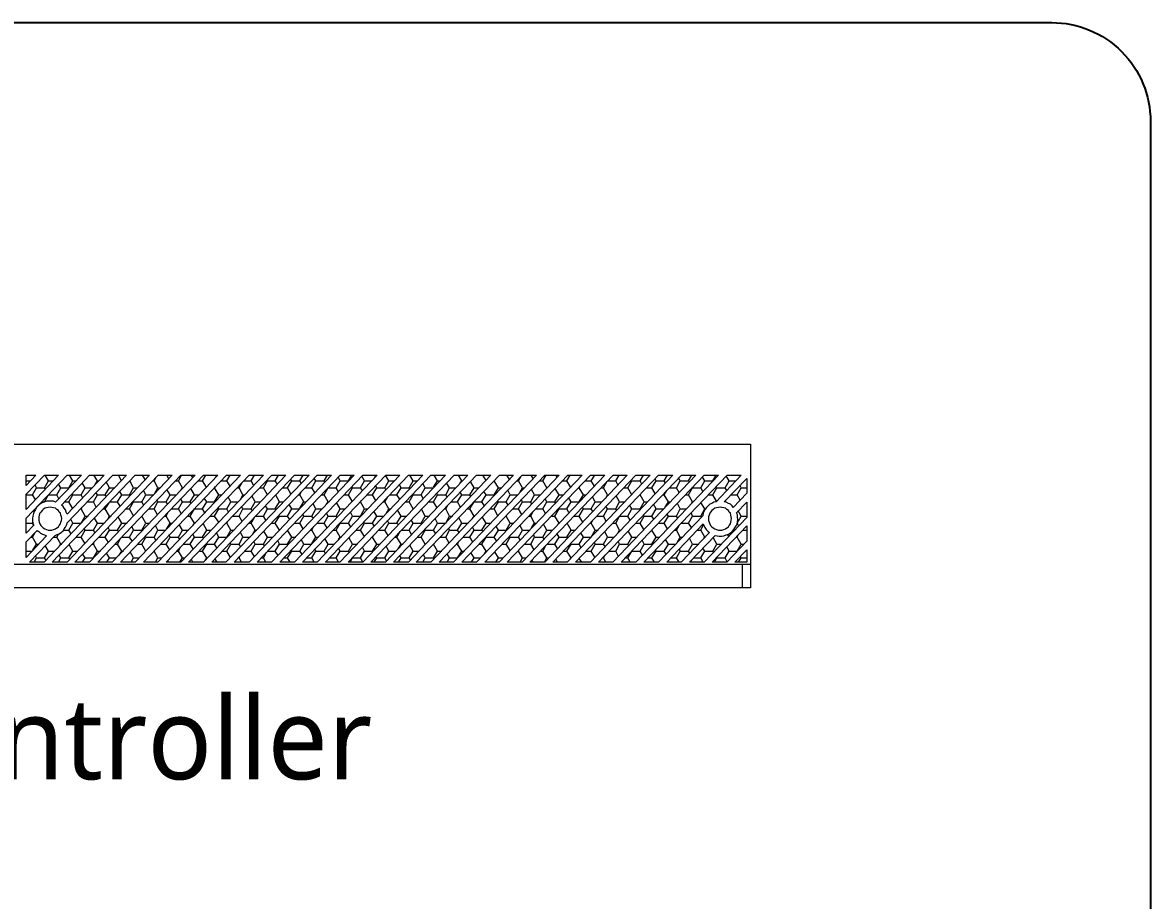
# Model space of a CAD drawing. Header units: millimetres. Extents: x 210250 to 420500, y 0 to 148500.
# Drawn here: x 263400 to 273575, y 82023 to 89945 of the extents above; entities that cross this region are included whole.
import ezdxf
from ezdxf.enums import TextEntityAlignment as Align

# ---------------------------------------------------------------- set-up
doc = ezdxf.new("R2010")
doc.units = ezdxf.units.MM
doc.header["$LTSCALE"] = 250
doc.header["$MEASUREMENT"] = 0
doc.layers.get('0').update_dxf_attribs({"lineweight": 25})
doc.layers.add('N-Equipment', color=7, linetype='Continuous')
doc.styles.add('sukwoo', font='malgun.ttf')

msp = doc.modelspace()

# ---------------------------------------------------------------- linework, layer by layer
at = {"color": 3}
msp.add_lwpolyline([(253934, 89945), (272684, 89945, -0.414214), (273575, 89054), (273575, 71006, -0.414214), (272684, 70115), (253934, 70115, -0.414214), (253043, 71006), (253043, 89054, -0.414214)], format="xyb", close=True, dxfattribs=at)
at = {"lineweight": 9}
for points in [[(256762, 86140), (269967, 86140), (269967, 84843), (256762, 84843), (256762, 86140)], [(263650, 85365), (263664, 85365), (263679, 85369), (263698, 85377), (263709, 85384), (263724, 85395), (263731, 85406), (263742, 85421), (263746, 85436), (263750, 85451), (263753, 85469), (263750, 85484), (263746, 85499), (263742, 85517), (263731, 85528), (263724, 85543), (263709, 85551), (263698, 85562), (263679, 85566), (263664, 85569), (263650, 85573), (263631, 85569), (263616, 85566), (263602, 85562), (263587, 85551), (263576, 85543), (263564, 85528), (263557, 85517), (263550, 85499), (263546, 85484), (263546, 85469), (263546, 85451), (263550, 85436), (263557, 85421), (263564, 85406), (263576, 85395), (263587, 85384), (263602, 85377), (263616, 85369), (263631, 85365), (263650, 85365)], [(269693, 85365), (269707, 85365), (269726, 85369), (269741, 85377), (269752, 85384), (269767, 85395), (269774, 85406), (269785, 85421), (269789, 85436), (269793, 85451), (269796, 85469), (269793, 85484), (269789, 85499), (269785, 85517), (269774, 85528), (269767, 85543), (269752, 85551), (269741, 85562), (269726, 85566), (269707, 85569), (269693, 85573), (269678, 85569), (269659, 85566), (269644, 85562), (269630, 85551), (269619, 85543), (269607, 85528), (269600, 85517), (269593, 85499), (269589, 85484), (269589, 85469), (269589, 85451), (269593, 85436), (269600, 85421), (269607, 85406), (269619, 85395), (269630, 85384), (269644, 85377), (269659, 85369), (269678, 85365), (269693, 85365)]]:
    msp.add_lwpolyline(points, close=True, dxfattribs=at)
for points in [[(263431, 85766), (263431, 85862), (263520, 85862)], [(263520, 85862), (263431, 85766)], [(263598, 85862), (263431, 85688)], [(263724, 85862), (263431, 85551)], [(263802, 85862), (263431, 85473)], [(263431, 85810), (263472, 85810)], [(264339, 85862), (263594, 85076)], [(263598, 85862), (263724, 85862)], [(263598, 85747), (263635, 85810)], [(263635, 85810), (263605, 85862)], [(263635, 85810), (263676, 85810)], [(264417, 85862), (263668, 85076)], [(263931, 85862), (263698, 85617)], [(263746, 85747), (263724, 85780)], [(264005, 85862), (263750, 85591)], [(263802, 85862), (263931, 85862)], [(264135, 85862), (263802, 85510)], [(264213, 85862), (263802, 85432)], [(264546, 85862), (263802, 85076)], [(263816, 85747), (263853, 85810)], [(263853, 85810), (263824, 85862)], [(263853, 85810), (263879, 85810)], [(264624, 85862), (263872, 85076)], [(263965, 85747), (263939, 85792)], [(264005, 85862), (264135, 85862)], [(264750, 85862), (264005, 85076)], [(264076, 85810), (264042, 85862)], [(264054, 85777), (264076, 85810)], [(264076, 85810), (264087, 85810)], [(264828, 85862), (264079, 85076)], [(264183, 85747), (264154, 85799)], [(264958, 85862), (264209, 85076)], [(264213, 85862), (264339, 85862)], [(264291, 85810), (264265, 85862)], [(265032, 85862), (264283, 85076)], [(264402, 85747), (264368, 85810)], [(264417, 85862), (264546, 85862)], [(265161, 85862), (264417, 85076)], [(264506, 85821), (264483, 85862)], [(265239, 85862), (264491, 85076)], [(264572, 85810), (264587, 85810)], [(264587, 85810), (264606, 85843)], [(264620, 85747), (264587, 85810)], [(265365, 85862), (264620, 85076)], [(264624, 85862), (264750, 85862)], [(265443, 85862), (264695, 85076)], [(264720, 85829), (264702, 85862)], [(264780, 85810), (264806, 85810)], [(264806, 85810), (264835, 85862)], [(264843, 85747), (264806, 85810)], [(264828, 85862), (264958, 85862)], [(265573, 85862), (264828, 85076)], [(265650, 85862), (264898, 85076)], [(264935, 85840), (264921, 85862)], [(264983, 85810), (265024, 85810)], [(265024, 85810), (265054, 85862)], [(265058, 85751), (265024, 85810)], [(265032, 85862), (265161, 85862)], [(265776, 85862), (265032, 85076)], [(265854, 85862), (265106, 85076)], [(265147, 85847), (265139, 85862)], [(265187, 85810), (265243, 85810)], [(265984, 85862), (265235, 85076)], [(265239, 85862), (265365, 85862)], [(265243, 85810), (265272, 85862)], [(265272, 85762), (265243, 85810)], [(266058, 85862), (265310, 85076)], [(265354, 85747), (265380, 85795)], [(265361, 85855), (265358, 85862)], [(265395, 85810), (265461, 85810)], [(265443, 85862), (265573, 85862)], [(266188, 85862), (265443, 85076)], [(265461, 85810), (265491, 85862)], [(265484, 85769), (265461, 85810)], [(266265, 85862), (265517, 85076)], [(265573, 85747), (265610, 85810)], [(265610, 85810), (265606, 85814)], [(265610, 85810), (265680, 85810)], [(266391, 85862), (265647, 85076)], [(265650, 85862), (265776, 85862)], [(265680, 85810), (265710, 85862)], [(265699, 85780), (265680, 85810)], [(266469, 85862), (265721, 85076)], [(265791, 85747), (265828, 85810)], [(265828, 85810), (265817, 85825)], [(265828, 85810), (265902, 85810)], [(265854, 85862), (265984, 85862)], [(266599, 85862), (265854, 85076)], [(265902, 85810), (265932, 85862)], [(265913, 85788), (265902, 85810)], [(266677, 85862), (265925, 85076)], [(266010, 85747), (266047, 85810)], [(266047, 85810), (266032, 85832)], [(266047, 85810), (266121, 85810)], [(266058, 85862), (266188, 85862)], [(266803, 85862), (266058, 85076)], [(266121, 85810), (266151, 85862)], [(266128, 85795), (266121, 85810)], [(266880, 85862), (266132, 85076)], [(266228, 85747), (266265, 85810)], [(266265, 85810), (266247, 85843)], [(267010, 85862), (266262, 85076)], [(266265, 85862), (266391, 85862)], [(266265, 85810), (266340, 85810)], [(267084, 85862), (266336, 85076)], [(266340, 85810), (266369, 85862)], [(266340, 85806), (266340, 85810)], [(266447, 85747), (266484, 85810)], [(266484, 85810), (266462, 85851)], [(266469, 85862), (266599, 85862)], [(267214, 85862), (266469, 85076)], [(266484, 85810), (266551, 85810)], [(267292, 85862), (266543, 85076)], [(266573, 85832), (266588, 85862)], [(266669, 85747), (266703, 85810)], [(266703, 85810), (266673, 85862)], [(267418, 85862), (266673, 85076)], [(266677, 85862), (266803, 85862)], [(266703, 85810), (266755, 85810)], [(267496, 85862), (266747, 85076)], [(266880, 85862), (267010, 85862)], [(267625, 85862), (266880, 85076)], [(266888, 85747), (266925, 85810)], [(266925, 85810), (266895, 85862)], [(266925, 85810), (266958, 85810)], [(267703, 85862), (266951, 85076)], [(267032, 85747), (267010, 85784)], [(267084, 85862), (267214, 85862)], [(267829, 85862), (267084, 85076)], [(267106, 85751), (267144, 85810)], [(267144, 85810), (267114, 85862)], [(267144, 85810), (267166, 85810)], [(267907, 85862), (267158, 85076)], [(267251, 85747), (267225, 85792)], [(268036, 85862), (267288, 85076)], [(267292, 85862), (267418, 85862)], [(267362, 85810), (267333, 85862)], [(267347, 85788), (267362, 85810)], [(268111, 85862), (267362, 85076)], [(267362, 85810), (267370, 85810)], [(267473, 85747), (267440, 85803)], [(267496, 85862), (267625, 85862)], [(268240, 85862), (267496, 85076)], [(267581, 85814), (267551, 85862)], [(268318, 85862), (267570, 85076)], [(267651, 85810), (267655, 85810)], [(267655, 85810), (267659, 85814)], [(267692, 85747), (267655, 85810)], [(268448, 85862), (267699, 85076)], [(267703, 85862), (267829, 85862)], [(267792, 85821), (267770, 85862)], [(268522, 85862), (267773, 85076)], [(267859, 85810), (267873, 85810)], [(267873, 85810), (267899, 85851)], [(267910, 85747), (267873, 85810)], [(267907, 85862), (268036, 85862)], [(268652, 85862), (267907, 85076)], [(268729, 85862), (267977, 85076)], [(268007, 85832), (267988, 85862)], [(268062, 85810), (268092, 85810)], [(268092, 85810), (268122, 85862)], [(268129, 85747), (268092, 85810)], [(268111, 85862), (268240, 85862)], [(268855, 85862), (268111, 85076)], [(268933, 85862), (268185, 85076)], [(268222, 85840), (268211, 85862)], [(268266, 85810), (268311, 85810)], [(268311, 85810), (268340, 85862)], [(268344, 85754), (268311, 85810)], [(269063, 85862), (268314, 85076)], [(268318, 85862), (268448, 85862)], [(269137, 85862), (268388, 85076)], [(268433, 85851), (268429, 85862)], [(268474, 85810), (268529, 85810)], [(268522, 85862), (268652, 85862)], [(269267, 85862), (268522, 85076)], [(268529, 85810), (268563, 85862)], [(268559, 85762), (268529, 85810)], [(269344, 85862), (268596, 85076)], [(268640, 85747), (268674, 85806)], [(268648, 85858), (268648, 85862)], [(268677, 85810), (268752, 85810)], [(269474, 85862), (268726, 85076)], [(268729, 85862), (268855, 85862)], [(268752, 85810), (268781, 85862)], [(268770, 85773), (268752, 85810)], [(269548, 85862), (268800, 85076)], [(268859, 85747), (268896, 85810)], [(268896, 85810), (268892, 85817)], [(268896, 85810), (268970, 85810)], [(268933, 85862), (269063, 85862)], [(269678, 85862), (268933, 85076)], [(268970, 85810), (269000, 85862)], [(268985, 85780), (268970, 85810)], [(269756, 85862), (269003, 85076)], [(269078, 85747), (269115, 85810)], [(269115, 85810), (269107, 85829)], [(269115, 85810), (269189, 85810)], [(269137, 85862), (269267, 85862)], [(269189, 85810), (269218, 85862)], [(269200, 85792), (269189, 85810)], [(269300, 85747), (269333, 85810)], [(269333, 85810), (269318, 85836)], [(269333, 85810), (269407, 85810)], [(269344, 85862), (269474, 85862)], [(269407, 85810), (269437, 85862)], [(269415, 85799), (269407, 85810)], [(269518, 85747), (269556, 85810)], [(269556, 85810), (269533, 85843)], [(269548, 85862), (269678, 85862)], [(269556, 85810), (269626, 85810)], [(269626, 85810), (269656, 85862)], [(269882, 85862), (269656, 85621)], [(269933, 85832), (269730, 85621)], [(269737, 85747), (269774, 85810)], [(269774, 85810), (269748, 85855)], [(269756, 85862), (269882, 85862)], [(269774, 85810), (269833, 85810)], [(269867, 85843), (269878, 85862)], [(269933, 85832), (269933, 85699)], [(263431, 85551), (263431, 85688)], [(263431, 85684), (263490, 85684)], [(263490, 85684), (263527, 85747)], [(263516, 85640), (263490, 85684)], [(263527, 85747), (263513, 85773)], [(263527, 85747), (263598, 85747)], [(263605, 85736), (263598, 85747)], [(263598, 85621), (263635, 85684)], [(263635, 85684), (263709, 85684)], [(263709, 85684), (263746, 85747)], [(263727, 85647), (263709, 85684)], [(263746, 85747), (263816, 85747)], [(263820, 85743), (263816, 85747)], [(263816, 85621), (263853, 85684)], [(263853, 85684), (263850, 85695)], [(263853, 85684), (263928, 85684)], [(263928, 85684), (263965, 85747)], [(263942, 85658), (263928, 85684)], [(263965, 85747), (264028, 85747)], [(264039, 85621), (264076, 85684)], [(264076, 85684), (264061, 85703)], [(264076, 85684), (264146, 85684)], [(264146, 85684), (264183, 85747)], [(264157, 85666), (264146, 85684)], [(264183, 85747), (264231, 85747)], [(264257, 85621), (264294, 85684)], [(264294, 85684), (264276, 85714)], [(264294, 85684), (264365, 85684)], [(264365, 85684), (264402, 85747)], [(264368, 85677), (264365, 85684)], [(264402, 85747), (264435, 85747)], [(264476, 85621), (264513, 85684)], [(264513, 85684), (264491, 85721)], [(264513, 85684), (264583, 85684)], [(264591, 85691), (264620, 85747)], [(264620, 85747), (264643, 85747)], [(264695, 85621), (264732, 85684)], [(264732, 85684), (264702, 85732)], [(264732, 85684), (264787, 85684)], [(264832, 85729), (264843, 85747)], [(264843, 85747), (264846, 85747)], [(264913, 85621), (264950, 85684)], [(264950, 85684), (264917, 85740)], [(264950, 85684), (264991, 85684)], [(265128, 85747), (265132, 85747)], [(265132, 85747), (265139, 85758)], [(265169, 85684), (265132, 85747)], [(265132, 85621), (265169, 85684)], [(265169, 85684), (265198, 85684)], [(265335, 85747), (265354, 85747)], [(265387, 85684), (265354, 85747)], [(265369, 85647), (265387, 85684)], [(265387, 85684), (265402, 85684)], [(265498, 85621), (265469, 85673)], [(265539, 85747), (265573, 85747)], [(265610, 85684), (265573, 85747)], [(265717, 85621), (265684, 85680)], [(265743, 85747), (265791, 85747)], [(265821, 85691), (265791, 85747)], [(265891, 85684), (265902, 85684)], [(265902, 85684), (265917, 85714)], [(265936, 85621), (265902, 85684)], [(265951, 85747), (266010, 85747)], [(266036, 85703), (266010, 85747)], [(266095, 85684), (266121, 85684)], [(266121, 85684), (266158, 85747)], [(266158, 85621), (266121, 85684)], [(266158, 85747), (266154, 85747)], [(266158, 85747), (266228, 85747)], [(266251, 85710), (266228, 85747)], [(266299, 85684), (266340, 85684)], [(266340, 85684), (266377, 85747)], [(266373, 85625), (266340, 85684)], [(266377, 85747), (266369, 85754)], [(266377, 85747), (266447, 85747)], [(266466, 85721), (266447, 85747)], [(266506, 85684), (266558, 85684)], [(266558, 85684), (266595, 85747)], [(266588, 85632), (266558, 85684)], [(266595, 85747), (266584, 85766)], [(266595, 85747), (266669, 85747)], [(266677, 85729), (266669, 85747)], [(266710, 85684), (266777, 85684)], [(266777, 85684), (266814, 85747)], [(266803, 85643), (266777, 85684)], [(266814, 85747), (266799, 85773)], [(266814, 85747), (266888, 85747)], [(266892, 85736), (266888, 85747)], [(266888, 85621), (266925, 85684)], [(266925, 85684), (266921, 85688)], [(266925, 85684), (266995, 85684)], [(266995, 85684), (267032, 85747)], [(267014, 85651), (266995, 85684)], [(267032, 85747), (267106, 85747)], [(267106, 85621), (267144, 85684)], [(267144, 85684), (267136, 85699)], [(267144, 85684), (267218, 85684)], [(267218, 85684), (267251, 85747)], [(267229, 85662), (267218, 85684)], [(267251, 85747), (267310, 85747)], [(267325, 85621), (267362, 85684)], [(267362, 85684), (267347, 85706)], [(267362, 85684), (267436, 85684)], [(267436, 85684), (267473, 85747)], [(267444, 85669), (267436, 85684)], [(267473, 85747), (267514, 85747)], [(267544, 85621), (267581, 85684)], [(267581, 85684), (267562, 85714)], [(267581, 85684), (267655, 85684)], [(267655, 85684), (267692, 85747)], [(267659, 85680), (267655, 85684)], [(267692, 85747), (267722, 85747)], [(267762, 85621), (267799, 85684)], [(267799, 85684), (267777, 85725)], [(267799, 85684), (267866, 85684)], [(267885, 85703), (267910, 85747)], [(267910, 85747), (267925, 85747)], [(267985, 85621), (268018, 85684)], [(268018, 85684), (267992, 85732)], [(268018, 85684), (268070, 85684)], [(268125, 85740), (268129, 85747)], [(268129, 85747), (268133, 85747)], [(268240, 85684), (268203, 85743)], [(268203, 85621), (268240, 85684)], [(268240, 85684), (268277, 85684)], [(268414, 85747), (268422, 85747)], [(268422, 85747), (268433, 85769)], [(268459, 85684), (268422, 85747)], [(268422, 85621), (268459, 85684)], [(268459, 85684), (268481, 85684)], [(268618, 85747), (268640, 85747)], [(268677, 85684), (268640, 85747)], [(268663, 85654), (268677, 85684)], [(268677, 85684), (268689, 85684)], [(268785, 85621), (268755, 85673)], [(268822, 85747), (268859, 85747)], [(268896, 85684), (268859, 85747)], [(269007, 85621), (268970, 85684)], [(269029, 85747), (269078, 85747)], [(269107, 85695), (269078, 85747)], [(269174, 85684), (269189, 85684)], [(269189, 85684), (269211, 85721)], [(269226, 85621), (269189, 85684)], [(269233, 85747), (269300, 85747)], [(269322, 85703), (269300, 85747)], [(269378, 85684), (269407, 85684)], [(269407, 85684), (269444, 85747)], [(269444, 85621), (269407, 85684)], [(269444, 85747), (269441, 85751)], [(269444, 85747), (269518, 85747)], [(269537, 85714), (269518, 85747)], [(269585, 85684), (269626, 85684)], [(269626, 85684), (269663, 85747)], [(269659, 85625), (269626, 85684)], [(269663, 85747), (269656, 85758)], [(269663, 85747), (269737, 85747)], [(269752, 85721), (269737, 85747)], [(269789, 85684), (269845, 85684)], [(269933, 85699), (269811, 85569)], [(269933, 85699), (269811, 85569)], [(269845, 85684), (269882, 85747)], [(269874, 85636), (269845, 85684)], [(269882, 85747), (269870, 85769)], [(269882, 85747), (269933, 85747)], [(263698, 85617), (263679, 85625), (263657, 85625), (263639, 85625), (263616, 85625), (263594, 85617), (263576, 85610), (263557, 85599), (263542, 85584), (263527, 85569), (263516, 85551), (263505, 85532), (263498, 85514), (263494, 85491), (263490, 85473), (263490, 85451), (263494, 85428), (263501, 85410)], [(263572, 85621), (263598, 85621)], [(263598, 85617), (263598, 85621)], [(263802, 85510), (263794, 85528), (263787, 85547), (263776, 85562), (263765, 85577), (263750, 85591)], [(263776, 85621), (263816, 85621)], [(263850, 85562), (263816, 85621)], [(263928, 85558), (263939, 85573)], [(263983, 85621), (264039, 85621)], [(264065, 85573), (264039, 85621)], [(264146, 85558), (264180, 85610)], [(264187, 85621), (264257, 85621)], [(264280, 85580), (264257, 85621)], [(264365, 85558), (264402, 85621)], [(264402, 85621), (264398, 85625)], [(264402, 85621), (264476, 85621)], [(264494, 85588), (264476, 85621)], [(264587, 85558), (264620, 85621)], [(264620, 85621), (264613, 85636)], [(264620, 85621), (264695, 85621)], [(264706, 85599), (264695, 85621)], [(264806, 85558), (264843, 85621)], [(264843, 85621), (264828, 85643)], [(264843, 85621), (264913, 85621)], [(264921, 85606), (264913, 85621)], [(265024, 85558), (265061, 85621)], [(265061, 85621), (265039, 85654)], [(265061, 85621), (265132, 85621)], [(265135, 85617), (265132, 85621)], [(265243, 85558), (265280, 85621)], [(265280, 85621), (265254, 85662)], [(265280, 85621), (265343, 85621)], [(265387, 85558), (265376, 85577)], [(265461, 85558), (265498, 85621)], [(265498, 85621), (265547, 85621)], [(265610, 85558), (265591, 85584)], [(265680, 85558), (265717, 85621)], [(265717, 85621), (265754, 85621)], [(265828, 85558), (265806, 85595)], [(265902, 85562), (265936, 85621)], [(265936, 85621), (265958, 85621)], [(266047, 85558), (266021, 85603)], [(266143, 85599), (266158, 85621)], [(266158, 85621), (266165, 85621)], [(266265, 85558), (266232, 85614)], [(266443, 85621), (266447, 85621)], [(266447, 85621), (266454, 85629)], [(266484, 85558), (266447, 85621)], [(266651, 85621), (266669, 85621)], [(266669, 85621), (266695, 85666)], [(266703, 85558), (266669, 85621)], [(266855, 85621), (266888, 85621)], [(266925, 85558), (266888, 85621)], [(267062, 85621), (267106, 85621)], [(267140, 85566), (267106, 85621)], [(267218, 85558), (267232, 85584)], [(267266, 85621), (267325, 85621)], [(267351, 85573), (267325, 85621)], [(267436, 85558), (267473, 85621)], [(267473, 85621), (267470, 85621)], [(267473, 85621), (267544, 85621)], [(267566, 85584), (267544, 85621)], [(267655, 85558), (267692, 85621)], [(267692, 85621), (267684, 85629)], [(267692, 85621), (267762, 85621)], [(267781, 85591), (267762, 85621)], [(267873, 85558), (267910, 85621)], [(267910, 85621), (267899, 85640)], [(267910, 85621), (267985, 85621)], [(267992, 85603), (267985, 85621)], [(268092, 85558), (268129, 85621)], [(268129, 85621), (268114, 85647)], [(268129, 85621), (268203, 85621)], [(268207, 85610), (268203, 85621)], [(268311, 85558), (268348, 85621)], [(268348, 85621), (268325, 85658)], [(268348, 85621), (268422, 85621)], [(268529, 85558), (268566, 85621)], [(268566, 85621), (268540, 85666)], [(268566, 85621), (268626, 85621)], [(268677, 85558), (268663, 85580)], [(268752, 85558), (268785, 85621)], [(268785, 85621), (268833, 85621)], [(268896, 85558), (268878, 85588)], [(268970, 85558), (269007, 85621)], [(269007, 85621), (269037, 85621)], [(269115, 85558), (269092, 85599)], [(269196, 85573), (269226, 85621)], [(269226, 85621), (269244, 85621)], [(269333, 85558), (269307, 85606)], [(269437, 85610), (269444, 85621)], [(269444, 85621), (269448, 85621)], [(269556, 85558), (269518, 85614)], [(269656, 85621), (269637, 85617), (269619, 85606), (269600, 85599), (269585, 85584), (269570, 85569), (269559, 85554), (269548, 85536), (269541, 85517), (269537, 85495)], [(269811, 85569), (269800, 85584), (269785, 85599), (269767, 85606), (269748, 85617), (269730, 85621)], [(269737, 85621), (269748, 85640)], [(269933, 85617), (269841, 85521)], [(269933, 85617), (269841, 85521)], [(269933, 85617), (269933, 85480)], [(263431, 85558), (263435, 85558)], [(263431, 85336), (263431, 85473)], [(263505, 85532), (263498, 85543)], [(263920, 85558), (263928, 85558)], [(263965, 85491), (263928, 85558)], [(263928, 85428), (263965, 85491)], [(263965, 85491), (263991, 85491)], [(264076, 85428), (264050, 85473)], [(264128, 85558), (264146, 85558)], [(264183, 85491), (264146, 85558)], [(264165, 85458), (264183, 85491)], [(264183, 85491), (264198, 85491)], [(264294, 85428), (264261, 85484)], [(264331, 85558), (264365, 85558)], [(264402, 85495), (264365, 85558)], [(264513, 85428), (264476, 85491)], [(264539, 85558), (264587, 85558)], [(264617, 85503), (264587, 85558)], [(264683, 85491), (264695, 85491)], [(264695, 85491), (264713, 85528)], [(264732, 85428), (264695, 85491)], [(264743, 85558), (264806, 85558)], [(264832, 85514), (264806, 85558)], [(264887, 85491), (264913, 85491)], [(264913, 85491), (264950, 85558)], [(264950, 85428), (264913, 85491)], [(264950, 85558), (265024, 85558)], [(265043, 85521), (265024, 85558)], [(265095, 85491), (265132, 85491)], [(265132, 85491), (265169, 85558)], [(265169, 85436), (265132, 85491)], [(265169, 85558), (265165, 85569)], [(265169, 85558), (265243, 85558)], [(265258, 85528), (265243, 85558)], [(265298, 85491), (265354, 85491)], [(265354, 85491), (265387, 85558)], [(265380, 85443), (265354, 85491)], [(265387, 85558), (265461, 85558)], [(265473, 85540), (265461, 85558)], [(265461, 85428), (265491, 85480)], [(265502, 85491), (265573, 85491)], [(265573, 85491), (265610, 85558)], [(265595, 85454), (265573, 85491)], [(265610, 85558), (265680, 85558)], [(265687, 85547), (265680, 85558)], [(265680, 85428), (265717, 85491)], [(265717, 85491), (265713, 85499)], [(265717, 85491), (265791, 85491)], [(265791, 85491), (265828, 85558)], [(265810, 85462), (265791, 85491)], [(265828, 85558), (265899, 85558)], [(265902, 85428), (265936, 85491)], [(265936, 85491), (265928, 85510)], [(265936, 85491), (266010, 85491)], [(266010, 85491), (266047, 85558)], [(266025, 85469), (266010, 85491)], [(266047, 85558), (266102, 85558)], [(266121, 85428), (266158, 85491)], [(266158, 85491), (266143, 85517)], [(266158, 85491), (266228, 85491)], [(266228, 85491), (266265, 85558)], [(266236, 85480), (266228, 85491)], [(266265, 85558), (266310, 85558)], [(266340, 85428), (266377, 85491)], [(266377, 85491), (266358, 85528)], [(266377, 85491), (266447, 85491)], [(266447, 85491), (266484, 85558)], [(266451, 85488), (266447, 85491)], [(266484, 85558), (266514, 85558)], [(266558, 85428), (266595, 85491)], [(266595, 85491), (266569, 85536)], [(266595, 85491), (266658, 85491)], [(266680, 85514), (266703, 85558)], [(266703, 85558), (266721, 85558)], [(266777, 85428), (266814, 85491)], [(266814, 85491), (266784, 85543)], [(266814, 85491), (266866, 85491)], [(266921, 85551), (266925, 85558)], [(266995, 85428), (267032, 85491)], [(267032, 85491), (266999, 85554)], [(267032, 85491), (267069, 85491)], [(267144, 85428), (267121, 85469)], [(267207, 85558), (267218, 85558)], [(267251, 85491), (267218, 85558)], [(267218, 85428), (267251, 85491)], [(267251, 85491), (267277, 85491)], [(267362, 85428), (267336, 85477)], [(267410, 85558), (267436, 85558)], [(267473, 85491), (267436, 85558)], [(267458, 85469), (267473, 85491)], [(267473, 85491), (267481, 85491)], [(267581, 85428), (267547, 85484)], [(267618, 85558), (267655, 85558)], [(267688, 85495), (267655, 85558)], [(267762, 85491), (267766, 85499)], [(267799, 85428), (267762, 85491)], [(267822, 85558), (267873, 85558)], [(267903, 85506), (267873, 85558)], [(267966, 85491), (267985, 85491)], [(267985, 85491), (268007, 85536)], [(268018, 85428), (267985, 85491)], [(268025, 85558), (268092, 85558)], [(268118, 85514), (268092, 85558)], [(268174, 85491), (268203, 85491)], [(268203, 85491), (268240, 85558)], [(268240, 85428), (268203, 85491)], [(268240, 85558), (268237, 85562)], [(268240, 85558), (268311, 85558)], [(268329, 85525), (268311, 85558)], [(268377, 85491), (268422, 85491)], [(268422, 85491), (268459, 85558)], [(268455, 85436), (268422, 85491)], [(268459, 85558), (268451, 85569)], [(268459, 85558), (268529, 85558)], [(268544, 85532), (268529, 85558)], [(268581, 85491), (268640, 85491)], [(268640, 85491), (268677, 85558)], [(268666, 85447), (268640, 85491)], [(268677, 85558), (268752, 85558)], [(268759, 85543), (268752, 85558)], [(268752, 85428), (268785, 85491)], [(268789, 85491), (268859, 85491)], [(268859, 85491), (268896, 85558)], [(268881, 85454), (268859, 85491)], [(268896, 85558), (268970, 85558)], [(268974, 85551), (268970, 85558)], [(268970, 85428), (269007, 85491)], [(269007, 85491), (269000, 85503)], [(269007, 85491), (269078, 85491)], [(269078, 85491), (269115, 85558)], [(269096, 85465), (269078, 85491)], [(269115, 85558), (269181, 85558)], [(269537, 85495), (269137, 85076)], [(269189, 85428), (269226, 85491)], [(269226, 85491), (269215, 85510)], [(269226, 85491), (269300, 85491)], [(269300, 85491), (269333, 85558)], [(269311, 85473), (269300, 85491)], [(269333, 85558), (269389, 85558)], [(269407, 85428), (269444, 85491)], [(269444, 85491), (269430, 85521)], [(269444, 85491), (269518, 85491)], [(269518, 85491), (269556, 85558)], [(269522, 85484), (269518, 85491)], [(269933, 85480), (269548, 85076)], [(269933, 85480), (269548, 85076)], [(269556, 85558), (269559, 85558)], [(269648, 85317), (269667, 85314), (269685, 85310), (269707, 85310), (269726, 85314), (269748, 85321), (269767, 85328), (269785, 85340), (269800, 85351), (269815, 85369), (269826, 85384), (269837, 85403), (269845, 85421), (269848, 85440), (269852, 85462), (269848, 85480), (269848, 85503), (269841, 85521)], [(269845, 85428), (269882, 85491)], [(269882, 85491), (269856, 85540)], [(269882, 85491), (269933, 85491)], [(263431, 85428), (263490, 85428)], [(263501, 85410), (263431, 85336)], [(263490, 85428), (263494, 85440)], [(263501, 85410), (263490, 85428)], [(263694, 85317), (263713, 85325), (263731, 85332), (263750, 85347), (263765, 85358), (263776, 85377), (263787, 85391), (263798, 85414), (263802, 85432)], [(263816, 85365), (263853, 85428)], [(263853, 85428), (263835, 85465)], [(263853, 85428), (263928, 85428)], [(263965, 85365), (263957, 85380)], [(264039, 85365), (264076, 85428)], [(264076, 85428), (264135, 85428)], [(264183, 85365), (264172, 85388)], [(264257, 85365), (264294, 85428)], [(264294, 85428), (264343, 85428)], [(264402, 85365), (264387, 85399)], [(264476, 85365), (264513, 85428)], [(264513, 85428), (264546, 85428)], [(264620, 85365), (264598, 85406)], [(264698, 85373), (264732, 85428)], [(264732, 85428), (264754, 85428)], [(264843, 85365), (264813, 85414)], [(264939, 85410), (264950, 85428)], [(264950, 85428), (264958, 85428)], [(265061, 85365), (265028, 85425)], [(265239, 85428), (265243, 85428)], [(265243, 85428), (265250, 85443)], [(265280, 85365), (265243, 85428)], [(265443, 85428), (265461, 85428)], [(265498, 85365), (265461, 85428)], [(265647, 85428), (265680, 85428)], [(265717, 85365), (265680, 85428)], [(265854, 85428), (265902, 85428)], [(265932, 85377), (265902, 85428)], [(266010, 85365), (266028, 85399)], [(266058, 85428), (266121, 85428)], [(266147, 85384), (266121, 85428)], [(266228, 85365), (266265, 85428)], [(266265, 85428), (266265, 85432)], [(266265, 85428), (266340, 85428)], [(266362, 85395), (266340, 85428)], [(266447, 85365), (266484, 85428)], [(266484, 85428), (266480, 85440)], [(266484, 85428), (266558, 85428)], [(266573, 85403), (266558, 85428)], [(266669, 85365), (266703, 85428)], [(266703, 85428), (266692, 85451)], [(266703, 85428), (266777, 85428)], [(266788, 85414), (266777, 85428)], [(266888, 85365), (266925, 85428)], [(266925, 85428), (266906, 85458)], [(266925, 85428), (266995, 85428)], [(267003, 85421), (266995, 85428)], [(267032, 85365), (267029, 85373)], [(267106, 85365), (267144, 85428)], [(267144, 85428), (267214, 85428)], [(267251, 85365), (267244, 85380)], [(267325, 85365), (267362, 85428)], [(267362, 85428), (267421, 85428)], [(267473, 85365), (267458, 85391)], [(267544, 85365), (267581, 85428)], [(267581, 85428), (267625, 85428)], [(267692, 85365), (267673, 85399)], [(267762, 85365), (267799, 85428)], [(267799, 85428), (267833, 85428)], [(267910, 85365), (267885, 85410)], [(267992, 85384), (268018, 85428)], [(268018, 85428), (268036, 85428)], [(268129, 85365), (268099, 85417)], [(268233, 85421), (268240, 85428)], [(268348, 85365), (268314, 85428)], [(268522, 85428), (268529, 85428)], [(268529, 85428), (268544, 85454)], [(268566, 85365), (268529, 85428)], [(268726, 85428), (268752, 85428)], [(268785, 85365), (268752, 85428)], [(268933, 85428), (268970, 85428)], [(269003, 85369), (268970, 85428)], [(269078, 85365), (269081, 85369)], [(269137, 85428), (269189, 85428)], [(269218, 85377), (269189, 85428)], [(269541, 85421), (269211, 85076)], [(269300, 85365), (269322, 85406)], [(269344, 85428), (269407, 85428)], [(269433, 85388), (269407, 85428)], [(269518, 85365), (269544, 85414)], [(269541, 85421), (269548, 85403), (269556, 85388), (269567, 85369), (269581, 85354), (269596, 85343)], [(269933, 85403), (269622, 85076)], [(269933, 85403), (269622, 85076)], [(269859, 85406), (269845, 85428)], [(269933, 85403), (269933, 85265)], [(263531, 85362), (263431, 85258)], [(263616, 85314), (263431, 85117)], [(263694, 85317), (263464, 85076)], [(263476, 85302), (263490, 85302)], [(263490, 85302), (263513, 85343)], [(263527, 85239), (263490, 85302)], [(263531, 85362), (263546, 85351), (263561, 85336), (263579, 85328), (263598, 85321), (263616, 85314)], [(263679, 85302), (263709, 85302)], [(263709, 85302), (263724, 85328)], [(263746, 85239), (263709, 85302)], [(263768, 85365), (263816, 85365)], [(263839, 85332), (263816, 85365)], [(263887, 85302), (263928, 85302)], [(263928, 85302), (263965, 85365)], [(263961, 85247), (263928, 85302)], [(263965, 85365), (264039, 85365)], [(264054, 85340), (264039, 85365)], [(264091, 85302), (264146, 85302)], [(264146, 85302), (264183, 85365)], [(264176, 85254), (264146, 85302)], [(264183, 85365), (264257, 85365)], [(264265, 85351), (264257, 85365)], [(264257, 85239), (264287, 85295)], [(264294, 85302), (264365, 85302)], [(264365, 85302), (264402, 85365)], [(264391, 85262), (264365, 85302)], [(264402, 85365), (264476, 85365)], [(264480, 85358), (264476, 85365)], [(264476, 85239), (264513, 85302)], [(264513, 85302), (264509, 85310)], [(264513, 85302), (264587, 85302)], [(264587, 85302), (264620, 85365)], [(264602, 85273), (264587, 85302)], [(264620, 85365), (264691, 85365)], [(264695, 85239), (264732, 85302)], [(264732, 85302), (264720, 85321)], [(264732, 85302), (264806, 85302)], [(264806, 85302), (264843, 85365)], [(264817, 85280), (264806, 85302)], [(264843, 85365), (264898, 85365)], [(264913, 85239), (264950, 85302)], [(264950, 85302), (264935, 85328)], [(264950, 85302), (265024, 85302)], [(265024, 85302), (265061, 85365)], [(265032, 85291), (265024, 85302)], [(265061, 85365), (265102, 85365)], [(265132, 85239), (265169, 85302)], [(265169, 85302), (265150, 85340)], [(265169, 85302), (265243, 85302)], [(265243, 85302), (265280, 85365)], [(265247, 85299), (265243, 85302)], [(265280, 85365), (265310, 85365)], [(265354, 85239), (265387, 85302)], [(265387, 85302), (265365, 85347)], [(265387, 85302), (265454, 85302)], [(265476, 85328), (265498, 85365)], [(265498, 85365), (265513, 85365)], [(265573, 85239), (265610, 85302)], [(265610, 85302), (265576, 85354)], [(265610, 85302), (265658, 85302)], [(265717, 85239), (265702, 85269)], [(265828, 85302), (265791, 85365)], [(265791, 85239), (265828, 85302)], [(265828, 85302), (265865, 85302)], [(265936, 85239), (265913, 85280)], [(265999, 85365), (266010, 85365)], [(266047, 85302), (266010, 85365)], [(266010, 85243), (266047, 85302)], [(266047, 85302), (266069, 85302)], [(266158, 85239), (266128, 85288)], [(266202, 85365), (266228, 85365)], [(266265, 85302), (266228, 85365)], [(266251, 85280), (266265, 85302)], [(266265, 85302), (266277, 85302)], [(266377, 85239), (266343, 85299)], [(266410, 85365), (266447, 85365)], [(266484, 85306), (266447, 85365)], [(266554, 85302), (266558, 85302)], [(266558, 85302), (266566, 85314)], [(266595, 85239), (266558, 85302)], [(266614, 85365), (266669, 85365)], [(266699, 85317), (266669, 85365)], [(266758, 85302), (266777, 85302)], [(266777, 85302), (266806, 85351)], [(266814, 85239), (266777, 85302)], [(266821, 85365), (266888, 85365)], [(266910, 85325), (266888, 85365)], [(266966, 85302), (266995, 85302)], [(266995, 85302), (267032, 85365)], [(267032, 85239), (266995, 85302)], [(267032, 85365), (267106, 85365)], [(267125, 85336), (267106, 85365)], [(267169, 85302), (267218, 85302)], [(267218, 85302), (267251, 85365)], [(267247, 85247), (267218, 85302)], [(267251, 85365), (267325, 85365)], [(267340, 85343), (267325, 85365)], [(267325, 85239), (267340, 85269)], [(267377, 85302), (267436, 85302)], [(267436, 85302), (267473, 85365)], [(267462, 85258), (267436, 85302)], [(267473, 85365), (267544, 85365)], [(267551, 85354), (267544, 85365)], [(267544, 85239), (267581, 85302)], [(267581, 85302), (267655, 85302)], [(267655, 85302), (267692, 85365)], [(267677, 85265), (267655, 85302)], [(267692, 85365), (267762, 85365)], [(267766, 85362), (267762, 85365)], [(267762, 85239), (267799, 85302)], [(267799, 85302), (267796, 85314)], [(267799, 85302), (267873, 85302)], [(267873, 85302), (267910, 85365)], [(267888, 85277), (267873, 85302)], [(267910, 85365), (267977, 85365)], [(267985, 85239), (268018, 85302)], [(268018, 85302), (268011, 85321)], [(268018, 85302), (268092, 85302)], [(268092, 85302), (268129, 85365)], [(268103, 85284), (268092, 85302)], [(268129, 85365), (268181, 85365)], [(268203, 85239), (268240, 85302)], [(268240, 85302), (268222, 85332)], [(268240, 85302), (268311, 85302)], [(268311, 85302), (268348, 85365)], [(268318, 85295), (268311, 85302)], [(268348, 85365), (268388, 85365)], [(268422, 85239), (268459, 85302)], [(268459, 85302), (268437, 85340)], [(268459, 85302), (268529, 85302)], [(268529, 85302), (268566, 85365)], [(268533, 85302), (268529, 85302)], [(268566, 85365), (268592, 85365)], [(268640, 85239), (268677, 85302)], [(268677, 85302), (268652, 85351)], [(268677, 85302), (268737, 85302)], [(268770, 85336), (268785, 85365)], [(268785, 85365), (268800, 85365)], [(268859, 85239), (268896, 85302)], [(268896, 85302), (268863, 85358)], [(268896, 85302), (268944, 85302)], [(269007, 85239), (268989, 85273)], [(269115, 85302), (269078, 85365)], [(269078, 85239), (269115, 85302)], [(269115, 85302), (269148, 85302)], [(269226, 85239), (269200, 85280)], [(269281, 85365), (269300, 85365)], [(269333, 85302), (269300, 85365)], [(269304, 85254), (269333, 85302)], [(269333, 85302), (269355, 85302)], [(269596, 85343), (269341, 85076)], [(269596, 85343), (269341, 85076)], [(269648, 85317), (269415, 85076)], [(269648, 85317), (269415, 85076)], [(269444, 85239), (269415, 85291)], [(269489, 85365), (269518, 85365)], [(269556, 85302), (269518, 85365)], [(269544, 85291), (269556, 85302)], [(269556, 85302), (269559, 85302)], [(269663, 85239), (269630, 85299)], [(269933, 85265), (269752, 85076)], [(269770, 85310), (269759, 85325)], [(269837, 85302), (269845, 85302)], [(269845, 85302), (269859, 85325)], [(269882, 85239), (269845, 85302)], [(269900, 85365), (269933, 85365)], [(263431, 85117), (263431, 85258)], [(263431, 85176), (263487, 85176)], [(263494, 85184), (263527, 85239)], [(263527, 85239), (263546, 85239)], [(263598, 85114), (263635, 85176)], [(263635, 85176), (263605, 85225)], [(263635, 85176), (263690, 85176)], [(263735, 85225), (263746, 85239)], [(263746, 85239), (263753, 85239)], [(263816, 85114), (263853, 85176)], [(263853, 85176), (263820, 85236)], [(263853, 85176), (263898, 85176)], [(264031, 85239), (264039, 85239)], [(264039, 85239), (264046, 85258)], [(264076, 85176), (264039, 85239)], [(264039, 85114), (264076, 85176)], [(264076, 85176), (264102, 85176)], [(264235, 85239), (264257, 85239)], [(264294, 85176), (264257, 85239)], [(264272, 85139), (264294, 85176)], [(264294, 85176), (264309, 85176)], [(264402, 85114), (264372, 85169)], [(264443, 85239), (264476, 85239)], [(264513, 85176), (264476, 85239)], [(264620, 85114), (264587, 85176)], [(264646, 85239), (264695, 85239)], [(264728, 85188), (264695, 85239)], [(264791, 85176), (264806, 85176)], [(264806, 85176), (264824, 85214)], [(264843, 85114), (264806, 85176)], [(264850, 85239), (264913, 85239)], [(264939, 85195), (264913, 85239)], [(264998, 85176), (265024, 85176)], [(265024, 85176), (265061, 85239)], [(265061, 85114), (265024, 85176)], [(265061, 85239), (265058, 85243)], [(265061, 85239), (265132, 85239)], [(265154, 85202), (265132, 85239)], [(265202, 85176), (265243, 85176)], [(265243, 85176), (265280, 85239)], [(265276, 85117), (265243, 85176)], [(265280, 85239), (265272, 85251)], [(265280, 85239), (265354, 85239)], [(265369, 85214), (265354, 85239)], [(265406, 85176), (265461, 85176)], [(265461, 85176), (265498, 85239)], [(265491, 85128), (265461, 85176)], [(265498, 85239), (265487, 85262)], [(265498, 85239), (265573, 85239)], [(265584, 85221), (265573, 85239)], [(265573, 85114), (265602, 85165)], [(265613, 85176), (265680, 85176)], [(265680, 85176), (265717, 85239)], [(265706, 85136), (265680, 85176)], [(265717, 85239), (265791, 85239)], [(265795, 85232), (265791, 85239)], [(265791, 85114), (265828, 85176)], [(265828, 85176), (265825, 85184)], [(265828, 85176), (265902, 85176)], [(265902, 85176), (265936, 85239)], [(265921, 85147), (265902, 85176)], [(265936, 85239), (266010, 85239)], [(266010, 85114), (266047, 85176)], [(266047, 85176), (266039, 85191)], [(266047, 85176), (266121, 85176)], [(266121, 85176), (266158, 85239)], [(266132, 85154), (266121, 85176)], [(266158, 85239), (266214, 85239)], [(266228, 85114), (266265, 85176)], [(266265, 85176), (266251, 85202)], [(266265, 85176), (266340, 85176)], [(266340, 85176), (266377, 85239)], [(266347, 85162), (266340, 85176)], [(266377, 85239), (266421, 85239)], [(266447, 85114), (266484, 85176)], [(266484, 85176), (266466, 85210)], [(266484, 85176), (266558, 85176)], [(266558, 85176), (266595, 85239)], [(266562, 85173), (266558, 85176)], [(266595, 85239), (266625, 85239)], [(266669, 85114), (266703, 85176)], [(266703, 85176), (266680, 85221)], [(266703, 85176), (266769, 85176)], [(266788, 85195), (266814, 85239)], [(266814, 85239), (266832, 85239)], [(266888, 85114), (266925, 85176)], [(266925, 85176), (266895, 85228)], [(266925, 85176), (266977, 85176)], [(267029, 85232), (267032, 85239)], [(267032, 85239), (267036, 85239)], [(267144, 85176), (267106, 85239)], [(267106, 85114), (267144, 85176)], [(267144, 85176), (267181, 85176)], [(267314, 85239), (267325, 85239)], [(267362, 85176), (267325, 85239)], [(267325, 85114), (267362, 85176)], [(267362, 85176), (267388, 85176)], [(267521, 85239), (267544, 85239)], [(267581, 85176), (267544, 85239)], [(267566, 85151), (267581, 85176)], [(267581, 85176), (267592, 85176)], [(267692, 85114), (267659, 85169)], [(267725, 85239), (267762, 85239)], [(267799, 85180), (267762, 85239)], [(267870, 85176), (267873, 85176)], [(267873, 85176), (267877, 85184)], [(267910, 85114), (267873, 85176)], [(267929, 85239), (267985, 85239)], [(268014, 85188), (267985, 85239)], [(268077, 85176), (268092, 85176)], [(268092, 85176), (268118, 85221)], [(268129, 85114), (268092, 85176)], [(268136, 85239), (268203, 85239)], [(268225, 85199), (268203, 85239)], [(268281, 85176), (268311, 85176)], [(268311, 85176), (268348, 85239)], [(268348, 85114), (268311, 85176)], [(268348, 85239), (268344, 85243)], [(268348, 85239), (268422, 85239)], [(268440, 85206), (268422, 85239)], [(268485, 85176), (268529, 85176)], [(268529, 85176), (268566, 85239)], [(268563, 85121), (268529, 85176)], [(268566, 85239), (268559, 85254)], [(268566, 85239), (268640, 85239)], [(268655, 85217), (268640, 85239)], [(268692, 85176), (268752, 85176)], [(268752, 85176), (268785, 85239)], [(268777, 85128), (268752, 85176)], [(268785, 85239), (268774, 85262)], [(268785, 85239), (268859, 85239)], [(268870, 85225), (268859, 85239)], [(268859, 85114), (268896, 85176)], [(268896, 85176), (268970, 85176)], [(268970, 85176), (269007, 85239)], [(268992, 85139), (268970, 85176)], [(269007, 85239), (269078, 85239)], [(269081, 85236), (269078, 85239)], [(269078, 85114), (269115, 85176)], [(269115, 85176), (269111, 85188)], [(269115, 85176), (269189, 85176)], [(269189, 85176), (269226, 85239)], [(269207, 85147), (269189, 85176)], [(269226, 85239), (269292, 85239)], [(269300, 85114), (269333, 85176)], [(269333, 85176), (269326, 85195)], [(269333, 85176), (269407, 85176)], [(269407, 85176), (269444, 85239)], [(269418, 85158), (269407, 85176)], [(269444, 85239), (269500, 85239)], [(269518, 85114), (269556, 85176)], [(269556, 85176), (269537, 85202)], [(269556, 85176), (269626, 85176)], [(269626, 85176), (269663, 85239)], [(269633, 85165), (269626, 85176)], [(269663, 85239), (269704, 85239)], [(269737, 85114), (269774, 85176)], [(269774, 85176), (269752, 85214)], [(269774, 85176), (269845, 85176)], [(269933, 85188), (269933, 85076), (269826, 85076)], [(269933, 85188), (269826, 85076)], [(269845, 85176), (269882, 85239)], [(269848, 85176), (269845, 85176)], [(269882, 85239), (269911, 85239)], [(263594, 85076), (263464, 85076)], [(263505, 85076), (263527, 85114)], [(263527, 85114), (263516, 85132)], [(263527, 85114), (263598, 85114)], [(263613, 85091), (263598, 85114)], [(263802, 85076), (263668, 85076)], [(263724, 85076), (263746, 85114)], [(263746, 85114), (263731, 85139)], [(263746, 85114), (263816, 85114)], [(263824, 85102), (263816, 85114)], [(264005, 85076), (263872, 85076)], [(263965, 85114), (263942, 85151)], [(263942, 85076), (263965, 85114)], [(263965, 85114), (264039, 85114)], [(264039, 85110), (264039, 85114)], [(264209, 85076), (264079, 85076)], [(264183, 85114), (264157, 85158)], [(264161, 85076), (264183, 85114)], [(264183, 85114), (264246, 85114)], [(264417, 85076), (264283, 85076)], [(264380, 85076), (264402, 85114)], [(264402, 85114), (264454, 85114)], [(264620, 85076), (264491, 85076)], [(264498, 85076), (264494, 85080)], [(264598, 85076), (264620, 85114)], [(264620, 85114), (264657, 85114)], [(264828, 85076), (264695, 85076)], [(264717, 85076), (264709, 85091)], [(264820, 85076), (264843, 85114)], [(264843, 85114), (264865, 85114)], [(265032, 85076), (264898, 85076)], [(264935, 85076), (264924, 85099)], [(265046, 85091), (265061, 85114)], [(265061, 85114), (265069, 85114)], [(265235, 85076), (265106, 85076)], [(265154, 85076), (265135, 85110)], [(265443, 85076), (265310, 85076)], [(265347, 85114), (265354, 85114)], [(265354, 85114), (265361, 85128)], [(265376, 85076), (265354, 85114)], [(265647, 85076), (265517, 85076)], [(265550, 85114), (265573, 85114)], [(265595, 85076), (265573, 85114)], [(265854, 85076), (265721, 85076)], [(265758, 85114), (265791, 85114)], [(265813, 85076), (265791, 85114)], [(266058, 85076), (265925, 85076)], [(265962, 85114), (266010, 85114)], [(266032, 85076), (266010, 85114)], [(266262, 85076), (266132, 85076)], [(266136, 85076), (266139, 85084)], [(266169, 85114), (266228, 85114)], [(266251, 85076), (266228, 85114)], [(266469, 85076), (266336, 85076)], [(266354, 85076), (266377, 85114)], [(266377, 85114), (266373, 85114)], [(266377, 85114), (266447, 85114)], [(266469, 85076), (266447, 85114)], [(266673, 85076), (266543, 85076)], [(266573, 85076), (266595, 85114)], [(266595, 85114), (266588, 85125)], [(266595, 85114), (266669, 85114)], [(266684, 85088), (266669, 85114)], [(266880, 85076), (266747, 85076)], [(266792, 85076), (266814, 85114)], [(266814, 85114), (266803, 85132)], [(266814, 85114), (266888, 85114)], [(266899, 85095), (266888, 85114)], [(267084, 85076), (266951, 85076)], [(267010, 85076), (267032, 85114)], [(267032, 85114), (267018, 85143)], [(267032, 85114), (267106, 85114)], [(267110, 85102), (267106, 85114)], [(267288, 85076), (267158, 85076)], [(267251, 85114), (267229, 85151)], [(267229, 85076), (267251, 85114)], [(267251, 85114), (267325, 85114)], [(267496, 85076), (267362, 85076)], [(267473, 85114), (267444, 85162)], [(267451, 85076), (267473, 85114)], [(267473, 85114), (267533, 85114)], [(267699, 85076), (267570, 85076)], [(267670, 85076), (267692, 85114)], [(267692, 85114), (267736, 85114)], [(267907, 85076), (267773, 85076)], [(267785, 85076), (267781, 85084)], [(267888, 85076), (267910, 85114)], [(267910, 85114), (267944, 85114)], [(268111, 85076), (267977, 85076)], [(268007, 85076), (267996, 85091)], [(268107, 85076), (268129, 85114)], [(268129, 85114), (268148, 85114)], [(268314, 85076), (268185, 85076)], [(268225, 85076), (268211, 85102)], [(268340, 85102), (268348, 85114)], [(268348, 85114), (268351, 85114)], [(268522, 85076), (268388, 85076)], [(268444, 85076), (268422, 85110)], [(268726, 85076), (268596, 85076)], [(268633, 85114), (268640, 85114)], [(268640, 85114), (268655, 85139)], [(268663, 85076), (268640, 85114)], [(268933, 85076), (268800, 85076)], [(268837, 85114), (268859, 85114)], [(268881, 85076), (268859, 85114)], [(269137, 85076), (269003, 85076)], [(269041, 85114), (269078, 85114)], [(269100, 85076), (269078, 85114)], [(269341, 85076), (269211, 85076)], [(269248, 85114), (269300, 85114)], [(269322, 85076), (269300, 85114)], [(269548, 85076), (269415, 85076)], [(269422, 85076), (269433, 85091)], [(269452, 85114), (269518, 85114)], [(269541, 85076), (269518, 85114)], [(269752, 85076), (269622, 85076)], [(269641, 85076), (269663, 85114)], [(269663, 85114), (269663, 85117)], [(269663, 85114), (269737, 85114)], [(269756, 85080), (269737, 85114)], [(269859, 85076), (269882, 85114)], [(269882, 85114), (269874, 85128)], [(269882, 85114), (269933, 85114)], [(259422, 85058), (269967, 85058)], [(269893, 85058), (269893, 84843)]]:
    msp.add_lwpolyline(points, dxfattribs=at)

# ---------------------------------------------------------------- texts
at = {"layer": 'N-Equipment', "style": 'sukwoo'}
msp.add_text('무선 Controller', height=742.24, dxfattribs=at).set_placement((263212, 83116), align=Align.CENTER)

doc.saveas('drawing.dxf')
